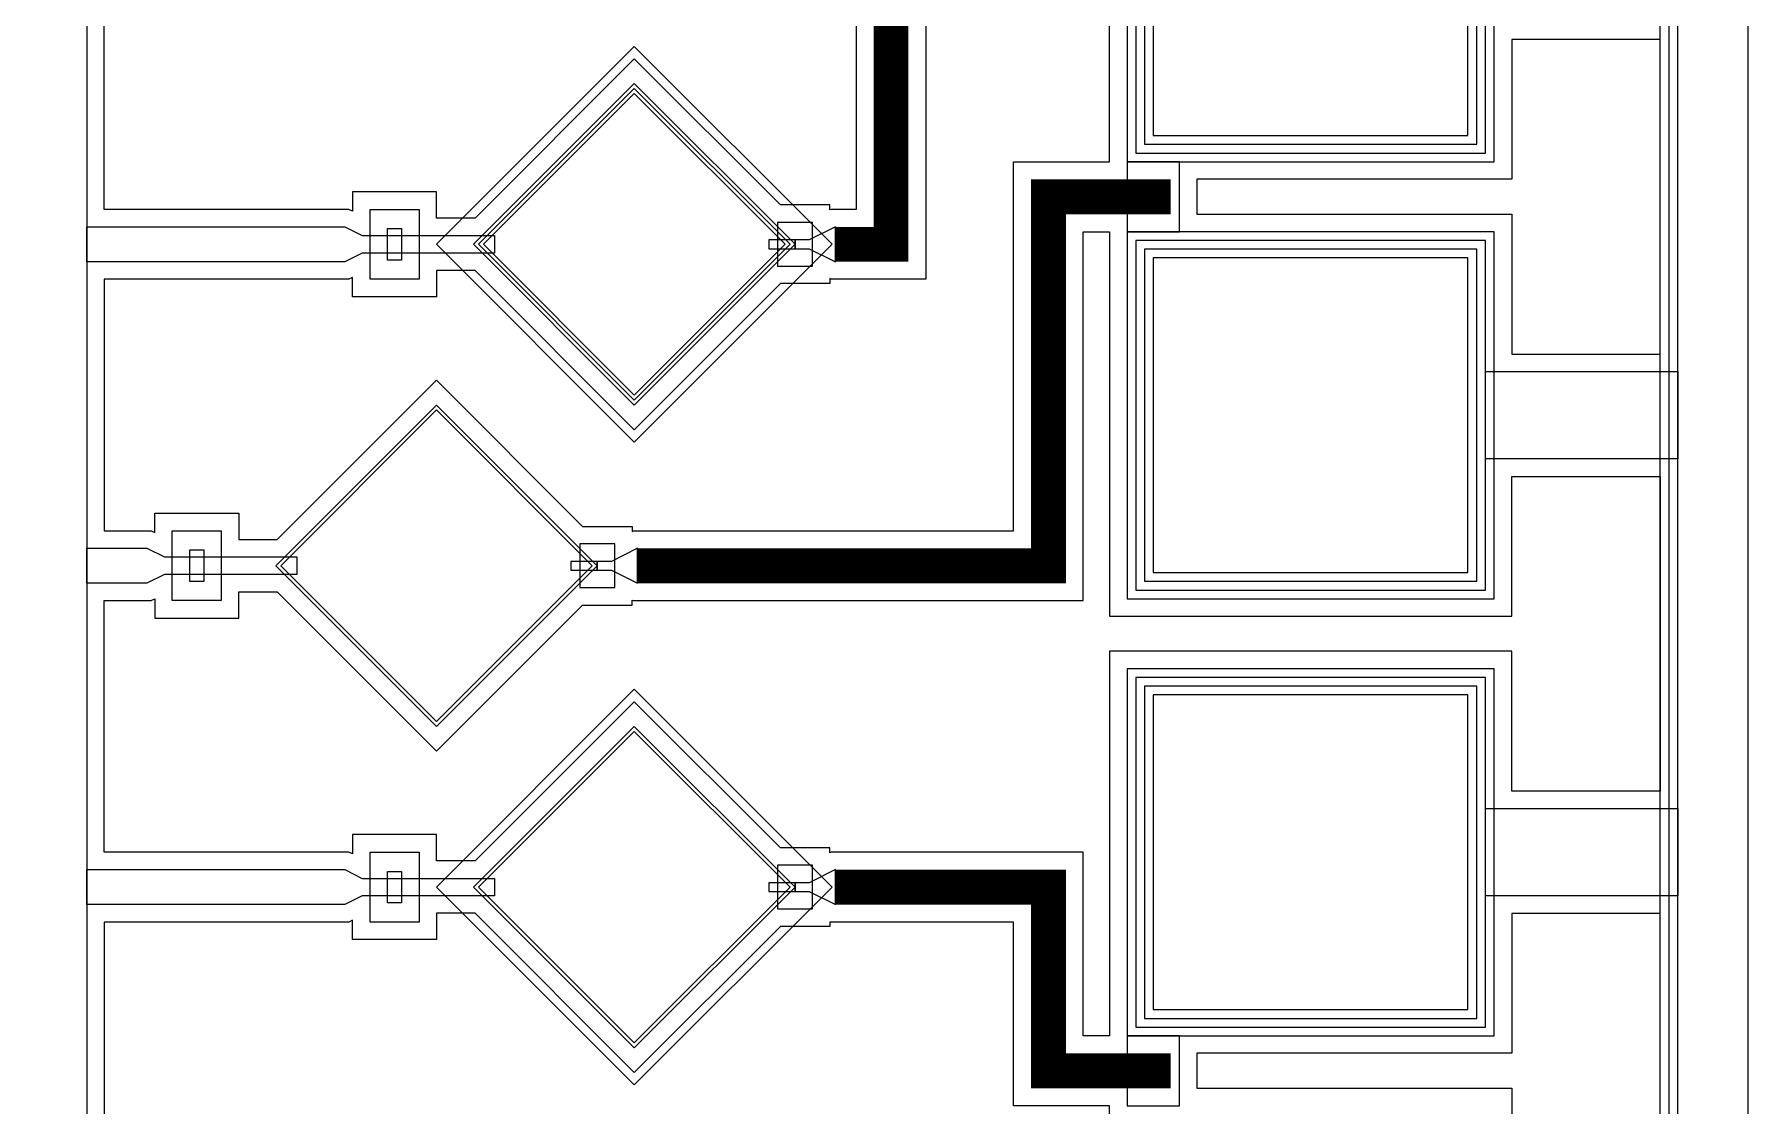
# Model space of a CAD drawing. Extents: x -87611 to 96139, y 77822 to 138139.
# Drawn here: x -47032 to -46052, y 97417 to 98030 of the extents above; entities that cross this region are included whole.
import ezdxf

# ---------------------------------------------------------------- set-up
doc = ezdxf.new("R2010")
doc.units = 0
doc.header["$MEASUREMENT"] = 0
doc.layers.get('0').update_dxf_attribs({"color": 6})
for name, color, linetype in [('L10D0 Abs', 4, 'Continuous'), ('L12D0 Etch', 190, 'Continuous'), ('L14D0 Au', 2, 'Continuous'), ('L1D0 Plug', 200, 'Continuous'), ('L3D0 Base', 3, 'Continuous'), ('L4D0 Cntr', 1, 'Continuous'), ('L50D0 SiO2', 52, 'Continuous'), ('L7D0 DE', 42, 'Continuous'), ('L8D0 Wire', 5, 'Continuous'), ('L9D0 Cont', 30, 'Continuous')]:
    doc.layers.add(name, color=color, linetype=linetype)

# ---------------------------------------------------------------- blocks, each defined once
blk = doc.blocks.new('_TC_PRBE_TOP')
at = {"layer": 'L50D0 SiO2', "linetype": 'Continuous'}
blk.add_lwpolyline([(33.076, -12.5), (13.076, -12.5), (13.076, 12.5), (33.076, 12.5)], close=True, dxfattribs=at)
at = {"layer": 'L8D0 Wire'}
for points in [[(0, -10), (0, 10), (15, 2.5), (23.076, 2.5), (23.076, -2.5), (15, -2.5)], [(23.076, 2.5), (38.076, 2.5), (38.076, -2.5), (23.076, -2.5)]]:
    blk.add_lwpolyline(points, close=True, dxfattribs=at)
blk = doc.blocks.new('_TC_TRCE')
at = {"layer": 'L14D0 Au'}
for points in [[(-529.999, 220.001), (-529.999, -47.213), (-475.827, -47.213), (-475.112, -46.855), (-475.112, -49.713), (-446.754, -49.713), (-363.188, -133.279), (-272.122, -42.213), (-250.051, -42.213), (-250.051, -57.213), (-202.051, -57.213), (-202.051, -46.143), (-199.912, -47.213), (-59.999, -47.213), (-59.999, -191.061), (-86.774, -191.061), (-88.913, -192.131), (-88.913, -181.061), (-136.913, -181.061), (-136.913, -196.061), (-158.984, -196.061), (-250.05, -104.995), (-333.616, -188.561), (-361.974, -188.561), (-361.974, -191.418), (-362.689, -191.061), (-579.999, -191.061), (-579.999, 20.001), (-634.999, 20.001), (-634.999, 240.001)], [(-489.999, 252.953), (-489.999, -7.213), (-475.827, -7.213), (-475.112, -7.57), (-475.112, -4.713), (-446.754, -4.713), (-363.188, 78.853), (-272.122, -12.213), (-250.051, -12.213), (-250.051, 2.787), (-202.051, 2.787), (-202.051, -8.283), (-199.912, -7.213), (-59.999, -7.213), (-59.999, 252.953)], [(-634.999, -554.296), (-634.999, -519.999), (-579.999, -519.999), (-579.999, -414.909), (-475.112, -414.909), (-475.112, -417.409), (-446.754, -417.409), (-363.188, -500.975), (-272.122, -409.909), (-250.051, -409.909), (-250.051, -424.909), (-202.051, -424.909), (-202.051, -413.839), (-199.912, -414.909), (-59.999, -414.909), (-59.999, -752.213)]]:
    blk.add_lwpolyline(points, dxfattribs=at)
for points in [[(-949.999, 90.001), (-864.999, 90.001), (-864.999, 10.001), (-684.999, 10.001), (-684.999, -9.999), (-864.999, -9.999), (-864.999, -89.999), (-949.999, -89.999)], [(-361.974, -230.703), (-362.689, -231.061), (-619.999, -231.061), (-619.999, -19.999), (-634.999, -19.999), (-634.999, -239.999), (-864.999, -239.999), (-864.999, -159.999), (-949.999, -159.999), (-949.999, -339.999), (-864.999, -339.999), (-864.999, -259.999), (-634.999, -259.999), (-634.999, -479.999), (-619.999, -479.999), (-619.999, -374.909), (-475.827, -374.909), (-475.112, -375.266), (-475.112, -372.409), (-446.754, -372.409), (-363.188, -288.843), (-272.122, -379.909), (-250.051, -379.909), (-250.051, -364.909), (-202.051, -364.909), (-202.051, -375.979), (-199.912, -374.909), (-59.999, -374.909), (-59.999, -231.061), (-86.774, -231.061), (-88.913, -229.991), (-88.913, -241.061), (-136.913, -241.061), (-136.913, -226.061), (-158.984, -226.061), (-250.05, -317.127), (-333.616, -233.561), (-361.974, -233.561)], [(-949.999, -409.999), (-864.999, -409.999), (-864.999, -489.999), (-684.999, -489.999), (-684.999, -509.999), (-864.999, -509.999), (-864.999, -589.999), (-949.999, -589.999)]]:
    blk.add_lwpolyline(points, close=True, dxfattribs=at)
at = {"layer": 'L8D0 Wire', "const_width": 20}
for points in [[(-669.999, 500.001), (-599.999, 500.001), (-599.999, 240.001), (-509.999, 240.001), (-509.999, -27.213), (-478.188, -27.213)], [(-669.999, 0.001), (-599.999, 0.001), (-599.999, -211.061), (-365.05, -211.061)], [(-669.999, -499.999), (-599.999, -499.999), (-599.999, -394.909), (-478.188, -394.909)]]:
    blk.add_lwpolyline(points, dxfattribs=at)
at = {"layer": 'L8D0 Wire'}
for points in [[(-674.999, -19.999), (-674.999, 20.001), (-644.999, 20.001), (-644.999, -19.999)], [(-674.999, -519.999), (-674.999, -479.999), (-644.999, -479.999), (-644.999, -519.999)]]:
    blk.add_lwpolyline(points, close=True, dxfattribs=at)
at = {"linetype": 'Continuous'}
for p in [(-478.189, -27.214), (-365.051, -211.062), (-478.189, -394.91)]:
    blk.add_blockref('_TC_PRBE_TOP', p, dxfattribs=at)
blk = doc.blocks.new('PAD200S')
at = {"layer": 'L14D0 Au'}
blk.add_lwpolyline([(10, 10), (10, 190), (190, 190), (190, 10)], close=True, dxfattribs=at)
at = {"layer": 'L3D0 Base'}
blk.add_lwpolyline([(0, 0), (0, 200), (200, 200), (200, 0)], close=True, dxfattribs=at)
at = {"layer": 'L4D0 Cntr'}
blk.add_lwpolyline([(5, 5), (5, 195), (195, 195), (195, 5)], close=True, dxfattribs=at)
at = {"layer": 'L8D0 Wire'}
blk.add_lwpolyline([(-5, -5), (-5, 205), (205, 205), (205, -5)], close=True, dxfattribs=at)
blk = doc.blocks.new('$TEST_CHIP')
at = {"layer": 'L10D0 Abs'}
blk.add_lwpolyline([(1363.19, 1386.525), (1276.924, 1472.791), (1363.184, 1559.051), (1449.45, 1472.785)], close=True, dxfattribs=at)
at = {"layer": 'L12D0 Etch'}
blk.add_lwpolyline([(0, 0), (0, 2950), (50, 2950), (50, 50), (1950, 50), (1950, 2950), (0, 2950), (0, 3000), (2000, 3000), (2000, 0)], close=True, dxfattribs=at)
at = {"layer": 'L1D0 Plug'}
for points in [[(1212.052, 1452.786), (1212.052, 1492.786), (1240.052, 1492.786), (1240.052, 1452.786)], [(1098.914, 1268.938), (1098.914, 1308.938), (1126.914, 1308.938), (1126.914, 1268.938)], [(1212.052, 1085.09), (1212.052, 1125.09), (1240.052, 1125.09), (1240.052, 1085.09)]]:
    blk.add_lwpolyline(points, close=True, dxfattribs=at)
at = {"layer": 'L3D0 Base'}
for points in [[(950, 40), (950, 2960), (1050, 2960), (1050, 40)], [(1960, 0), (1960, 2960), (2000, 2960), (2000, 0)], [(1363.189, 1380.862), (1271.265, 1472.786), (1363.189, 1564.71), (1455.113, 1472.786)], [(1050, 1462.786), (1050, 1482.786), (1197.552, 1482.786), (1207.552, 1477.786), (1283.265, 1477.786), (1283.265, 1467.786), (1207.552, 1467.786), (1197.552, 1462.786)], [(1850, 1350), (1850, 1400), (1960, 1400), (1960, 1350)], [(1250.051, 1197.014), (1158.127, 1288.938), (1250.051, 1380.862), (1341.975, 1288.938)], [(1050, 1278.938), (1050, 1298.938), (1084.414, 1298.938), (1094.414, 1293.938), (1170.127, 1293.938), (1170.127, 1283.938), (1094.414, 1283.938), (1084.414, 1278.938)], [(1363.189, 1013.166), (1271.265, 1105.09), (1363.189, 1197.014), (1455.113, 1105.09)], [(1850, 1100), (1850, 1150), (1960, 1150), (1960, 1100)], [(1050, 1095.09), (1050, 1115.09), (1197.552, 1115.09), (1207.552, 1110.09), (1283.265, 1110.09), (1283.265, 1100.09), (1207.552, 1100.09), (1197.552, 1095.09)]]:
    blk.add_lwpolyline(points, close=True, dxfattribs=at)
at = {"layer": 'L4D0 Cntr'}
for points in [[(0, 0), (0, 2955), (45, 2955), (45, 45), (1955, 45), (1955, 2955), (0, 2955), (0, 3000), (2000, 3000), (2000, 0)], [(1363.19, 1383.696), (1274.095, 1472.791), (1363.185, 1561.881), (1452.28, 1472.786)], [(1250.052, 1199.848), (1160.957, 1288.943), (1250.047, 1378.033), (1339.142, 1288.938)], [(1363.19, 1016), (1274.095, 1105.095), (1363.185, 1194.185), (1452.28, 1105.09)]]:
    blk.add_lwpolyline(points, close=True, dxfattribs=at)
at = {"layer": 'L7D0 DE'}
for points in [[(1999.998, -0.002), (0, 0.179), (0, 2960), (40, 2960), (40, 40.175), (1960, 40.002), (1960, 2960), (0, 2960), (0, 3000), (2000, 3000), (2000, 0)], [(1363.189, 1359.649), (1250.052, 1472.786), (1363.189, 1585.923), (1476.326, 1472.786)], [(1363.189, 991.953), (1250.052, 1105.09), (1363.189, 1218.227), (1476.326, 1105.09)]]:
    blk.add_lwpolyline(points, close=True, dxfattribs=at)
at = {"layer": 'L9D0 Cont'}
for points in [[(1222.052, 1463.786), (1222.052, 1481.786), (1230.052, 1481.786), (1230.052, 1463.786)], [(1108.914, 1279.938), (1108.914, 1297.938), (1116.914, 1297.938), (1116.914, 1279.938)], [(1222.052, 1096.09), (1222.052, 1114.09), (1230.052, 1114.09), (1230.052, 1096.09)]]:
    blk.add_lwpolyline(points, close=True, dxfattribs=at)
at = {"linetype": 'Continuous', "xscale": -1}
blk.add_blockref('_TC_TRCE', (1000, 1500), dxfattribs=at)
at = {"xscale": -1, "rotation": 90}
for p in [(1850, 1725), (1850, 1475), (1850, 1225)]:
    blk.add_blockref('PAD200S', p, dxfattribs=at)
blk = doc.blocks.new('$TEST_CHIP_B')
at = {"linetype": 'Continuous'}
blk.add_blockref('$TEST_CHIP', (0, 0), dxfattribs=at)

msp = doc.modelspace()

# ---------------------------------------------------------------- block references
at = {"linetype": 'Continuous'}
msp.add_blockref('$TEST_CHIP_B', (-48051.71, 96437.09), dxfattribs=at)

doc.saveas('drawing.dxf')
